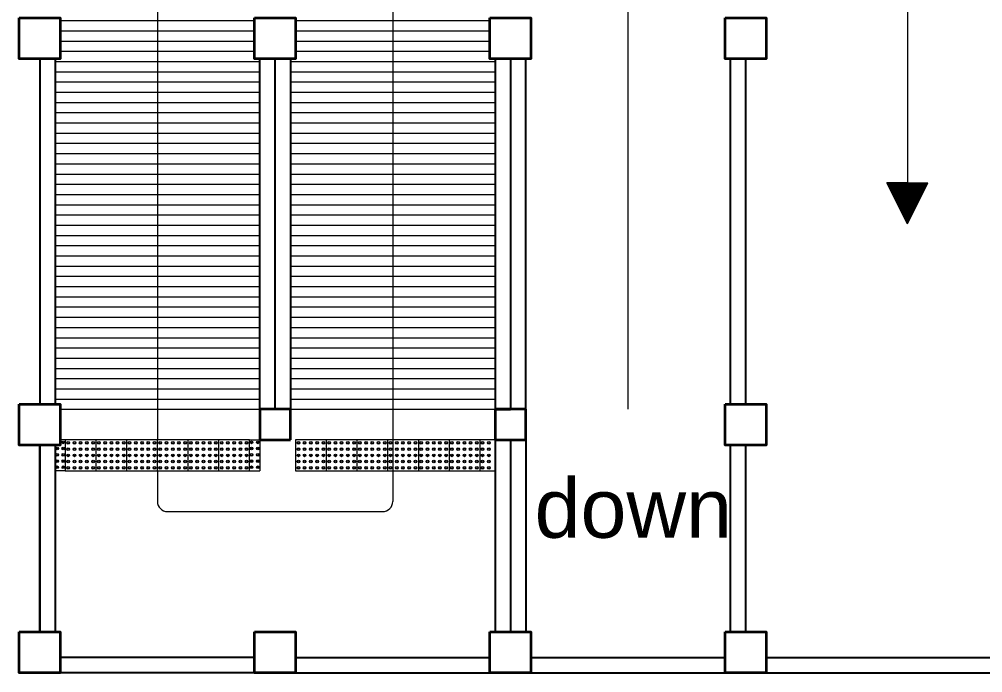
# Model space of a CAD drawing. Header units: millimetres. Extents: x 103 to 228, y 86 to 129.
# Drawn here: x 170.76 to 180.18, y 98.51 to 104.9 of the extents above; entities that cross this region are included whole.
import ezdxf

# ---------------------------------------------------------------- set-up
doc = ezdxf.new("R2010")
doc.units = ezdxf.units.MM
doc.styles.add('SWISSLT175', font='swissl.ttf', dxfattribs={"height": 0.175})

msp = doc.modelspace()

# ---------------------------------------------------------------- linework, layer by layer
at = {"color": 8, "lineweight": 9}
for p, q in [((172.1136, 113.9847), (172.1136, 100.7847)), ((176.7136, 101.0847), (176.7136, 113.9847)), ((174.4136, 111.1689), (174.4136, 100.1847)), ((179.4433, 110.6162), (179.4433, 103.2984)), ((171.1636, 104.8847), (173.0636, 104.8847)), ((173.4636, 104.8847), (175.3636, 104.8847)), ((171.1636, 104.7847), (173.0636, 104.7847)), ((173.4636, 104.7847), (175.3636, 104.7847)), ((171.1636, 104.6847), (173.0636, 104.6847)), ((173.4636, 104.6847), (175.3636, 104.6847)), ((171.1636, 104.5847), (173.0636, 104.5847)), ((173.4636, 104.5847), (175.3636, 104.5847)), ((171.1136, 104.4847), (173.1136, 104.4847)), ((173.4136, 104.4847), (175.4136, 104.4847)), ((171.1136, 104.3847), (173.1136, 104.3847)), ((173.4136, 104.3847), (175.4136, 104.3847)), ((171.1136, 104.2847), (173.1136, 104.2847)), ((173.4136, 104.2847), (175.4136, 104.2847)), ((171.1136, 104.1847), (173.1136, 104.1847)), ((173.4136, 104.1847), (175.4136, 104.1847)), ((171.1136, 104.0847), (173.1136, 104.0847)), ((173.4136, 104.0847), (175.4136, 104.0847)), ((171.1136, 103.9847), (173.1136, 103.9847)), ((173.4136, 103.9847), (175.4136, 103.9847)), ((171.1136, 103.8847), (173.1136, 103.8847)), ((173.4136, 103.8847), (175.4136, 103.8847)), ((171.1136, 103.7847), (173.1136, 103.7847)), ((173.4136, 103.7847), (175.4136, 103.7847)), ((171.1136, 103.6847), (173.1136, 103.6847)), ((173.4136, 103.6847), (175.4136, 103.6847)), ((171.1136, 103.5847), (173.1136, 103.5847)), ((173.4136, 103.5847), (175.4136, 103.5847)), ((171.1136, 103.4847), (173.1136, 103.4847)), ((173.4136, 103.4847), (175.4136, 103.4847)), ((171.1136, 103.3847), (173.1136, 103.3847)), ((173.4136, 103.3847), (175.4136, 103.3847)), ((179.4433, 103.2984), (179.2433, 103.2984)), ((179.4433, 102.8984), (179.2433, 103.2984)), ((179.4433, 103.2984), (179.6433, 103.2984)), ((179.4433, 102.8984), (179.6433, 103.2984)), ((171.1136, 103.2847), (173.1136, 103.2847)), ((173.4136, 103.2847), (175.4136, 103.2847)), ((179.4433, 103.2884), (179.2483, 103.2884)), ((179.4433, 103.2784), (179.2533, 103.2784)), ((179.4433, 103.2684), (179.2583, 103.2684)), ((179.4433, 103.2584), (179.2633, 103.2584)), ((179.4433, 103.2484), (179.2683, 103.2484)), ((179.4433, 103.2384), (179.2733, 103.2384)), ((179.4433, 103.2284), (179.2783, 103.2284)), ((179.4433, 103.2184), (179.2833, 103.2184)), ((179.4433, 103.2084), (179.2883, 103.2084)), ((179.4433, 103.2084), (179.2883, 103.2084)), ((179.4433, 103.1984), (179.2933, 103.1984)), ((179.4433, 103.2884), (179.6383, 103.2884)), ((179.4433, 103.2784), (179.6333, 103.2784)), ((179.6283, 103.2684), (179.4433, 103.2684)), ((179.6233, 103.2584), (179.4433, 103.2584)), ((179.6183, 103.2484), (179.4433, 103.2484)), ((179.6133, 103.2384), (179.4433, 103.2384)), ((179.6083, 103.2284), (179.4433, 103.2284)), ((179.6033, 103.2184), (179.4433, 103.2184)), ((179.5983, 103.2084), (179.4433, 103.2084)), ((179.5983, 103.2084), (179.4433, 103.2084)), ((179.5933, 103.1984), (179.4433, 103.1984)), ((171.1136, 103.1847), (173.1136, 103.1847)), ((173.4136, 103.1847), (175.4136, 103.1847)), ((179.4433, 103.1884), (179.2983, 103.1884)), ((179.4433, 103.1784), (179.3033, 103.1784)), ((179.4433, 103.1684), (179.3083, 103.1684)), ((179.4433, 103.1584), (179.3133, 103.1584)), ((179.4433, 103.1484), (179.3183, 103.1484)), ((179.4433, 103.1384), (179.3233, 103.1384)), ((179.4433, 103.1284), (179.3283, 103.1284)), ((179.4433, 103.1184), (179.3333, 103.1184)), ((179.4433, 103.1084), (179.3383, 103.1084)), ((179.5883, 103.1884), (179.4433, 103.1884)), ((179.5833, 103.1784), (179.4433, 103.1784)), ((179.5783, 103.1684), (179.4433, 103.1684)), ((179.5733, 103.1584), (179.4433, 103.1584)), ((179.5683, 103.1484), (179.4433, 103.1484)), ((179.5633, 103.1384), (179.4433, 103.1384)), ((179.5583, 103.1284), (179.4433, 103.1284)), ((179.5533, 103.1184), (179.4433, 103.1184)), ((179.5483, 103.1084), (179.4433, 103.1084)), ((171.1136, 103.0847), (173.1136, 103.0847)), ((173.4136, 103.0847), (175.4136, 103.0847)), ((179.4433, 103.0984), (179.3433, 103.0984)), ((179.4433, 103.0884), (179.3483, 103.0884)), ((179.4433, 103.0784), (179.3533, 103.0784)), ((179.4433, 103.0684), (179.3583, 103.0684)), ((179.4433, 103.0584), (179.3633, 103.0584)), ((179.4433, 103.0484), (179.3683, 103.0484)), ((179.4433, 103.0384), (179.3733, 103.0384)), ((179.4433, 103.0284), (179.3783, 103.0284)), ((179.4433, 103.0184), (179.3833, 103.0184)), ((179.4433, 103.0084), (179.3883, 103.0084)), ((179.5433, 103.0984), (179.4433, 103.0984)), ((179.5383, 103.0884), (179.4433, 103.0884)), ((179.5333, 103.0784), (179.4433, 103.0784)), ((179.5283, 103.0684), (179.4433, 103.0684)), ((179.5233, 103.0584), (179.4433, 103.0584)), ((179.5183, 103.0484), (179.4433, 103.0484)), ((179.5133, 103.0384), (179.4433, 103.0384)), ((179.5083, 103.0284), (179.4433, 103.0284)), ((179.5033, 103.0184), (179.4433, 103.0184)), ((179.4983, 103.0084), (179.4433, 103.0084)), ((171.1136, 102.9847), (173.1136, 102.9847)), ((173.4136, 102.9847), (175.4136, 102.9847)), ((179.4433, 102.9984), (179.3933, 102.9984)), ((179.4433, 102.9884), (179.3983, 102.9884)), ((179.4433, 102.9784), (179.4033, 102.9784)), ((179.4433, 102.9684), (179.4083, 102.9684)), ((179.4433, 102.9584), (179.4133, 102.9584)), ((179.4433, 102.9484), (179.4183, 102.9484)), ((179.4433, 102.9384), (179.4233, 102.9384)), ((179.4433, 102.9284), (179.4283, 102.9284)), ((179.4433, 102.9184), (179.4333, 102.9184)), ((179.4933, 102.9984), (179.4433, 102.9984)), ((179.4883, 102.9884), (179.4433, 102.9884)), ((179.4833, 102.9784), (179.4433, 102.9784)), ((179.4783, 102.9684), (179.4433, 102.9684)), ((179.4733, 102.9584), (179.4433, 102.9584)), ((179.4683, 102.9484), (179.4433, 102.9484)), ((179.4633, 102.9384), (179.4433, 102.9384)), ((179.4583, 102.9284), (179.4433, 102.9284)), ((179.4533, 102.9184), (179.4433, 102.9184)), ((171.1136, 102.8847), (173.1136, 102.8847)), ((173.4136, 102.8847), (175.4136, 102.8847)), ((179.4433, 102.9084), (179.4383, 102.9084)), ((179.4483, 102.9084), (179.4433, 102.9084)), ((171.1136, 102.7847), (173.1136, 102.7847)), ((173.4136, 102.7847), (175.4136, 102.7847)), ((171.1136, 102.6847), (173.1136, 102.6847)), ((173.4136, 102.6847), (175.4136, 102.6847)), ((171.1136, 102.5847), (173.1136, 102.5847)), ((173.4136, 102.5847), (175.4136, 102.5847)), ((171.1136, 102.4847), (173.1136, 102.4847)), ((173.4136, 102.4847), (175.4136, 102.4847)), ((171.1136, 102.3847), (173.1136, 102.3847)), ((173.4136, 102.3847), (175.4136, 102.3847)), ((171.1136, 102.2847), (173.1136, 102.2847)), ((173.4136, 102.2847), (175.4136, 102.2847)), ((171.1136, 102.1847), (173.1136, 102.1847)), ((173.4136, 102.1847), (175.4136, 102.1847)), ((171.1136, 102.0847), (173.1136, 102.0847)), ((173.4136, 102.0847), (175.4136, 102.0847)), ((171.1136, 101.9847), (173.1136, 101.9847)), ((173.4136, 101.9847), (175.4136, 101.9847)), ((171.1136, 101.8847), (173.1136, 101.8847)), ((173.4136, 101.8847), (175.4136, 101.8847)), ((171.1136, 101.7847), (173.1136, 101.7847)), ((173.4136, 101.7847), (175.4136, 101.7847)), ((171.1136, 101.6847), (173.1136, 101.6847)), ((173.4136, 101.6847), (175.4136, 101.6847)), ((171.1136, 101.5847), (173.1136, 101.5847)), ((173.4136, 101.5847), (175.4136, 101.5847)), ((171.1136, 101.4847), (173.1136, 101.4847)), ((173.4136, 101.4847), (175.4136, 101.4847)), ((171.1136, 101.3847), (173.1136, 101.3847)), ((173.4136, 101.3847), (175.4136, 101.3847)), ((171.1136, 101.2847), (173.1136, 101.2847)), ((173.4136, 101.2847), (175.4136, 101.2847)), ((171.1136, 101.1847), (173.1136, 101.1847)), ((173.4136, 101.1847), (175.4136, 101.1847)), ((171.1636, 101.0847), (173.1136, 101.0847)), ((173.4136, 101.0847), (175.4136, 101.0847)), ((171.2136, 100.7847), (171.1636, 100.7847)), ((171.5136, 100.7847), (171.2136, 100.7847)), ((171.2136, 100.7847), (171.2136, 100.4847)), ((171.5136, 100.4847), (171.5136, 100.7847)), ((171.8136, 100.7847), (171.5136, 100.7847)), ((171.8136, 100.4847), (171.8136, 100.7847)), ((172.1136, 100.7847), (171.8136, 100.7847)), ((172.1136, 100.4847), (172.1136, 100.7847)), ((172.4136, 100.7847), (172.1136, 100.7847)), ((172.4136, 100.4847), (172.4136, 100.7847)), ((172.7136, 100.7847), (172.4136, 100.7847)), ((172.7136, 100.4847), (172.7136, 100.7847)), ((173.0136, 100.7847), (172.7136, 100.7847)), ((173.0136, 100.4847), (173.0136, 100.7847)), ((173.0136, 100.7847), (173.1136, 100.7847)), ((173.1136, 100.7847), (173.1136, 100.4847)), ((173.7636, 100.7847), (173.4636, 100.7847)), ((173.4636, 100.7847), (173.4636, 100.4847)), ((174.0636, 100.7847), (173.7636, 100.7847)), ((173.7636, 100.7847), (173.7636, 100.4847)), ((174.3636, 100.7847), (174.0636, 100.7847)), ((174.0636, 100.7847), (174.0636, 100.4847)), ((174.6636, 100.7847), (174.3636, 100.7847)), ((174.3636, 100.7847), (174.3636, 100.4847)), ((174.9636, 100.7847), (174.6636, 100.7847)), ((174.6636, 100.7847), (174.6636, 100.4847)), ((175.2636, 100.7847), (174.9636, 100.7847)), ((174.9636, 100.7847), (174.9636, 100.4847)), ((175.5636, 100.7847), (175.2636, 100.7847)), ((175.2636, 100.7847), (175.2636, 100.4847)), ((171.2136, 100.4847), (171.1136, 100.4847)), ((171.2136, 100.4847), (171.5136, 100.4847)), ((171.5136, 100.4847), (171.8136, 100.4847)), ((171.8136, 100.4847), (172.1136, 100.4847)), ((172.1136, 100.4847), (172.4136, 100.4847)), ((172.1136, 100.4847), (172.1136, 100.1847)), ((172.4136, 100.4847), (172.7136, 100.4847)), ((172.7136, 100.4847), (173.0136, 100.4847)), ((173.0136, 100.4847), (173.1136, 100.4847)), ((173.4636, 100.4847), (173.7636, 100.4847)), ((173.7636, 100.4847), (174.0636, 100.4847)), ((174.0636, 100.4847), (174.3636, 100.4847)), ((174.3636, 100.4847), (174.6636, 100.4847)), ((174.6636, 100.4847), (174.9636, 100.4847)), ((174.9636, 100.4847), (175.2636, 100.4847)), ((175.2636, 100.4847), (175.4136, 100.4847)), ((172.2136, 100.0847), (174.3136, 100.0847))]:
    msp.add_line(p, q, dxfattribs=at)
at = {"color": 8, "lineweight": 25}
for p, q in [((170.9636, 104.5097), (170.9636, 101.1347)), ((171.1136, 104.5097), (171.1136, 101.1347)), ((173.1136, 101.0847), (173.1136, 104.5097)), ((173.2636, 101.0847), (173.2636, 104.5097)), ((173.4136, 104.5097), (173.4136, 101.0847)), ((175.4136, 104.5097), (175.4136, 101.0847)), ((175.5636, 104.5097), (175.5636, 101.0847)), ((175.7136, 101.0847), (175.7136, 104.5097)), ((177.7136, 101.1347), (177.7136, 104.5097)), ((177.8636, 101.1347), (177.8636, 104.5097)), ((175.4136, 101.0847), (175.4136, 98.9097)), ((175.7136, 101.0847), (175.7136, 98.9097)), ((175.5636, 100.7847), (175.5636, 98.9097)), ((170.9636, 98.9097), (170.9636, 100.7347)), ((170.9636, 100.7347), (170.9636, 98.9097)), ((171.1136, 100.7347), (171.1136, 98.9097)), ((177.7136, 98.9097), (177.7136, 100.7347)), ((177.8636, 98.9097), (177.8636, 100.7347)), ((173.0636, 98.6597), (171.1636, 98.6597)), ((173.4636, 98.6597), (175.3636, 98.6597)), ((175.7636, 98.6597), (177.6636, 98.6597)), ((178.0636, 98.6597), (181.0636, 98.6597)), ((173.0636, 98.5097), (171.1636, 98.5097)), ((173.4636, 98.5097), (177.6636, 98.5097)), ((178.0636, 98.5097), (181.0636, 98.5097))]:
    msp.add_line(p, q, dxfattribs=at)
at = {"color": 8, "lineweight": 35}
for p, q in [((173.1136, 101.0847), (173.1136, 100.7847)), ((173.4136, 101.0847), (173.1136, 101.0847)), ((173.1136, 101.0847), (173.1136, 100.7847)), ((173.4136, 100.7847), (173.4136, 101.0847)), ((173.4136, 100.7847), (173.4136, 101.0847)), ((175.4136, 101.0847), (175.5636, 101.0847)), ((175.4136, 101.0847), (175.4136, 100.7847)), ((175.7136, 101.0847), (175.4136, 101.0847)), ((175.4136, 101.0847), (175.4136, 100.7847)), ((175.7136, 100.7847), (175.7136, 101.0847)), ((175.7136, 100.7847), (175.7136, 101.0847)), ((173.1136, 100.7847), (173.4136, 100.7847)), ((175.4136, 100.7847), (175.7136, 100.7847)), ((175.4136, 100.7847), (175.7136, 100.7847))]:
    msp.add_line(p, q, dxfattribs=at)
for points in [[(170.7636, 104.9097), (171.1636, 104.9097), (171.1636, 104.5097), (170.7636, 104.5097)], [(173.0636, 104.9097), (173.4636, 104.9097), (173.4636, 104.5097), (173.0636, 104.5097)], [(175.3636, 104.9097), (175.7636, 104.9097), (175.7636, 104.5097), (175.3636, 104.5097)], [(177.6636, 104.9097), (178.0636, 104.9097), (178.0636, 104.5097), (177.6636, 104.5097)], [(170.7636, 101.1347), (171.1636, 101.1347), (171.1636, 100.7347), (170.7636, 100.7347)], [(177.6636, 101.1347), (178.0636, 101.1347), (178.0636, 100.7347), (177.6636, 100.7347)], [(170.7636, 98.9097), (171.1636, 98.9097), (171.1636, 98.5097), (170.7636, 98.5097)], [(173.0636, 98.9097), (173.4636, 98.9097), (173.4636, 98.5097), (173.0636, 98.5097)], [(175.3636, 98.9097), (175.7636, 98.9097), (175.7636, 98.5097), (175.3636, 98.5097)], [(177.6636, 98.9097), (178.0636, 98.9097), (178.0636, 98.5097), (177.6636, 98.5097)]]:
    msp.add_lwpolyline(points, close=True, dxfattribs=at)
at = {"color": 8, "lineweight": 9}
for centre, radius in [((171.1941, 100.7617), 0.013), ((171.1941, 100.7617), 0.009), ((171.2416, 100.7567), 0.013), ((171.2416, 100.7567), 0.009), ((171.3026, 100.7567), 0.013), ((171.3026, 100.7567), 0.009), ((171.3636, 100.7567), 0.013), ((171.3636, 100.7567), 0.009), ((171.4246, 100.7567), 0.013), ((171.4246, 100.7567), 0.009), ((171.4856, 100.7567), 0.013), ((171.4856, 100.7567), 0.009), ((171.5416, 100.7567), 0.013), ((171.5416, 100.7567), 0.009), ((171.6026, 100.7567), 0.013), ((171.6026, 100.7567), 0.009), ((171.6636, 100.7567), 0.013), ((171.6636, 100.7567), 0.009), ((171.7246, 100.7567), 0.013), ((171.7246, 100.7567), 0.009), ((171.7856, 100.7567), 0.013), ((171.7856, 100.7567), 0.009), ((171.8416, 100.7567), 0.013), ((171.8416, 100.7567), 0.009), ((171.9026, 100.7567), 0.013), ((171.9026, 100.7567), 0.009), ((171.9636, 100.7567), 0.013), ((171.9636, 100.7567), 0.009), ((172.0246, 100.7567), 0.013), ((172.0246, 100.7567), 0.009), ((172.0856, 100.7567), 0.013), ((172.0856, 100.7567), 0.009), ((172.1416, 100.7567), 0.013), ((172.1416, 100.7567), 0.009), ((172.2026, 100.7567), 0.013), ((172.2026, 100.7567), 0.009), ((172.2636, 100.7567), 0.013), ((172.2636, 100.7567), 0.009), ((172.3246, 100.7567), 0.013), ((172.3246, 100.7567), 0.009), ((172.3856, 100.7567), 0.013), ((172.3856, 100.7567), 0.009), ((172.4416, 100.7567), 0.013), ((172.4416, 100.7567), 0.009), ((172.5026, 100.7567), 0.013), ((172.5026, 100.7567), 0.009), ((172.5636, 100.7567), 0.013), ((172.5636, 100.7567), 0.009), ((172.6246, 100.7567), 0.013), ((172.6246, 100.7567), 0.009), ((172.6856, 100.7567), 0.013), ((172.6856, 100.7567), 0.009), ((172.7416, 100.7567), 0.013), ((172.7416, 100.7567), 0.009), ((172.8026, 100.7567), 0.013), ((172.8026, 100.7567), 0.009), ((172.8636, 100.7567), 0.013), ((172.8636, 100.7567), 0.009), ((172.9246, 100.7567), 0.013), ((172.9246, 100.7567), 0.009), ((172.9856, 100.7567), 0.013), ((172.9856, 100.7567), 0.009), ((173.0331, 100.7617), 0.013), ((173.0331, 100.7617), 0.009), ((173.0941, 100.7617), 0.013), ((173.0941, 100.7617), 0.009), ((173.4916, 100.7567), 0.013), ((173.4916, 100.7567), 0.009), ((173.5526, 100.7567), 0.013), ((173.5526, 100.7567), 0.009), ((173.6136, 100.7567), 0.013), ((173.6136, 100.7567), 0.009), ((173.6746, 100.7567), 0.013), ((173.6746, 100.7567), 0.009), ((173.7356, 100.7567), 0.013), ((173.7356, 100.7567), 0.009), ((173.7916, 100.7567), 0.013), ((173.7916, 100.7567), 0.009), ((173.8526, 100.7567), 0.013), ((173.8526, 100.7567), 0.009), ((173.9136, 100.7567), 0.013), ((173.9136, 100.7567), 0.009), ((173.9746, 100.7567), 0.013), ((173.9746, 100.7567), 0.009), ((174.0356, 100.7567), 0.013), ((174.0356, 100.7567), 0.009), ((174.0916, 100.7567), 0.013), ((174.0916, 100.7567), 0.009), ((174.1526, 100.7567), 0.013), ((174.1526, 100.7567), 0.009), ((174.2136, 100.7567), 0.013), ((174.2136, 100.7567), 0.009), ((174.2746, 100.7567), 0.013), ((174.2746, 100.7567), 0.009), ((174.3356, 100.7567), 0.013), ((174.3356, 100.7567), 0.009), ((174.3916, 100.7567), 0.013), ((174.3916, 100.7567), 0.009), ((174.4526, 100.7567), 0.013), ((174.4526, 100.7567), 0.009), ((174.5136, 100.7567), 0.013), ((174.5136, 100.7567), 0.009), ((174.5746, 100.7567), 0.013), ((174.5746, 100.7567), 0.009), ((174.6356, 100.7567), 0.013), ((174.6356, 100.7567), 0.009), ((174.6916, 100.7567), 0.013), ((174.6916, 100.7567), 0.009), ((174.7526, 100.7567), 0.013), ((174.7526, 100.7567), 0.009), ((174.8136, 100.7567), 0.013), ((174.8136, 100.7567), 0.009), ((174.8746, 100.7567), 0.013), ((174.8746, 100.7567), 0.009), ((174.9356, 100.7567), 0.013), ((174.9356, 100.7567), 0.009), ((174.9916, 100.7567), 0.013), ((174.9916, 100.7567), 0.009), ((175.0526, 100.7567), 0.013), ((175.0526, 100.7567), 0.009), ((175.1136, 100.7567), 0.013), ((175.1136, 100.7567), 0.009), ((175.1746, 100.7567), 0.013), ((175.1746, 100.7567), 0.009), ((175.2356, 100.7567), 0.013), ((175.2356, 100.7567), 0.009), ((175.2916, 100.7567), 0.013), ((175.2916, 100.7567), 0.009), ((175.3526, 100.7567), 0.013), ((175.3526, 100.7567), 0.009), ((171.1331, 100.7007), 0.013), ((171.1331, 100.7007), 0.009), ((171.1941, 100.7007), 0.013), ((171.1941, 100.7007), 0.009), ((171.2416, 100.6957), 0.013), ((171.2416, 100.6957), 0.009), ((171.3026, 100.6957), 0.013), ((171.3026, 100.6957), 0.009), ((171.3636, 100.6957), 0.013), ((171.3636, 100.6957), 0.009), ((171.4246, 100.6957), 0.013), ((171.4246, 100.6957), 0.009), ((171.4856, 100.6957), 0.013), ((171.4856, 100.6957), 0.009), ((171.5416, 100.6957), 0.013), ((171.5416, 100.6957), 0.009), ((171.6026, 100.6957), 0.013), ((171.6026, 100.6957), 0.009), ((171.6636, 100.6957), 0.013), ((171.6636, 100.6957), 0.009), ((171.7246, 100.6957), 0.013), ((171.7246, 100.6957), 0.009), ((171.7856, 100.6957), 0.013), ((171.7856, 100.6957), 0.009), ((171.8416, 100.6957), 0.013), ((171.8416, 100.6957), 0.009), ((171.9026, 100.6957), 0.013), ((171.9026, 100.6957), 0.009), ((171.9636, 100.6957), 0.013), ((171.9636, 100.6957), 0.009), ((172.0246, 100.6957), 0.013), ((172.0246, 100.6957), 0.009), ((172.0856, 100.6957), 0.013), ((172.0856, 100.6957), 0.009), ((172.1416, 100.6957), 0.013), ((172.1416, 100.6957), 0.009), ((172.2026, 100.6957), 0.013), ((172.2026, 100.6957), 0.009), ((172.2636, 100.6957), 0.013), ((172.2636, 100.6957), 0.009), ((172.3246, 100.6957), 0.013), ((172.3246, 100.6957), 0.009), ((172.3856, 100.6957), 0.013), ((172.3856, 100.6957), 0.009), ((172.4416, 100.6957), 0.013), ((172.4416, 100.6957), 0.009), ((172.5026, 100.6957), 0.013), ((172.5026, 100.6957), 0.009), ((172.5636, 100.6957), 0.013), ((172.5636, 100.6957), 0.009), ((172.6246, 100.6957), 0.013), ((172.6246, 100.6957), 0.009), ((172.6856, 100.6957), 0.013), ((172.6856, 100.6957), 0.009), ((172.7416, 100.6957), 0.013), ((172.7416, 100.6957), 0.009), ((172.8026, 100.6957), 0.013), ((172.8026, 100.6957), 0.009), ((172.8636, 100.6957), 0.013), ((172.8636, 100.6957), 0.009), ((172.9246, 100.6957), 0.013), ((172.9246, 100.6957), 0.009), ((172.9856, 100.6957), 0.013), ((172.9856, 100.6957), 0.009), ((173.0331, 100.7007), 0.013), ((173.0331, 100.7007), 0.009), ((173.0941, 100.7007), 0.013), ((173.0941, 100.7007), 0.009), ((173.4916, 100.6957), 0.013), ((173.4916, 100.6957), 0.009), ((173.5526, 100.6957), 0.013), ((173.5526, 100.6957), 0.009), ((173.6136, 100.6957), 0.013), ((173.6136, 100.6957), 0.009), ((173.6746, 100.6957), 0.013), ((173.6746, 100.6957), 0.009), ((173.7356, 100.6957), 0.013), ((173.7356, 100.6957), 0.009), ((173.7916, 100.6957), 0.013), ((173.7916, 100.6957), 0.009), ((173.8526, 100.6957), 0.013), ((173.8526, 100.6957), 0.009), ((173.9136, 100.6957), 0.013), ((173.9136, 100.6957), 0.009), ((173.9746, 100.6957), 0.013), ((173.9746, 100.6957), 0.009), ((174.0356, 100.6957), 0.013), ((174.0356, 100.6957), 0.009), ((174.0916, 100.6957), 0.013), ((174.0916, 100.6957), 0.009), ((174.1526, 100.6957), 0.013), ((174.1526, 100.6957), 0.009), ((174.2136, 100.6957), 0.013), ((174.2136, 100.6957), 0.009), ((174.2746, 100.6957), 0.013), ((174.2746, 100.6957), 0.009), ((174.3356, 100.6957), 0.013), ((174.3356, 100.6957), 0.009), ((174.3916, 100.6957), 0.013), ((174.3916, 100.6957), 0.009), ((174.4526, 100.6957), 0.013), ((174.4526, 100.6957), 0.009), ((174.5136, 100.6957), 0.013), ((174.5136, 100.6957), 0.009), ((174.5746, 100.6957), 0.013), ((174.5746, 100.6957), 0.009), ((174.6356, 100.6957), 0.013), ((174.6356, 100.6957), 0.009), ((174.6916, 100.6957), 0.013), ((174.6916, 100.6957), 0.009), ((174.7526, 100.6957), 0.013), ((174.7526, 100.6957), 0.009), ((174.8136, 100.6957), 0.013), ((174.8136, 100.6957), 0.009), ((174.8746, 100.6957), 0.013), ((174.8746, 100.6957), 0.009), ((174.9356, 100.6957), 0.013), ((174.9356, 100.6957), 0.009), ((174.9916, 100.6957), 0.013), ((174.9916, 100.6957), 0.009), ((175.0526, 100.6957), 0.013), ((175.0526, 100.6957), 0.009), ((175.1136, 100.6957), 0.013), ((175.1136, 100.6957), 0.009), ((175.1746, 100.6957), 0.013), ((175.1746, 100.6957), 0.009), ((175.2356, 100.6957), 0.013), ((175.2356, 100.6957), 0.009), ((175.2916, 100.6957), 0.013), ((175.2916, 100.6957), 0.009), ((175.3526, 100.6957), 0.013), ((175.3526, 100.6957), 0.009), ((171.1331, 100.6397), 0.013), ((171.1331, 100.5787), 0.013), ((171.1331, 100.6397), 0.009), ((171.1331, 100.5787), 0.009), ((171.1941, 100.6397), 0.013), ((171.1941, 100.5787), 0.013), ((171.1941, 100.6397), 0.009), ((171.1941, 100.5787), 0.009), ((171.2416, 100.6347), 0.013), ((171.2416, 100.5737), 0.013), ((171.2416, 100.6347), 0.009), ((171.2416, 100.5737), 0.009), ((171.3026, 100.6347), 0.013), ((171.3026, 100.5737), 0.013), ((171.3026, 100.6347), 0.009), ((171.3026, 100.5737), 0.009), ((171.3636, 100.6347), 0.013), ((171.3636, 100.5737), 0.013), ((171.3636, 100.6347), 0.009), ((171.3636, 100.5737), 0.009), ((171.4246, 100.6347), 0.013), ((171.4246, 100.5737), 0.013), ((171.4246, 100.6347), 0.009), ((171.4246, 100.5737), 0.009), ((171.4856, 100.6347), 0.013), ((171.4856, 100.5737), 0.013), ((171.4856, 100.6347), 0.009), ((171.4856, 100.5737), 0.009), ((171.5416, 100.6347), 0.013), ((171.5416, 100.5737), 0.013), ((171.5416, 100.6347), 0.009), ((171.5416, 100.5737), 0.009), ((171.6026, 100.6347), 0.013), ((171.6026, 100.5737), 0.013), ((171.6026, 100.6347), 0.009), ((171.6026, 100.5737), 0.009), ((171.6636, 100.6347), 0.013), ((171.6636, 100.5737), 0.013), ((171.6636, 100.6347), 0.009), ((171.6636, 100.5737), 0.009), ((171.7246, 100.6347), 0.013), ((171.7246, 100.5737), 0.013), ((171.7246, 100.6347), 0.009), ((171.7246, 100.5737), 0.009), ((171.7856, 100.6347), 0.013), ((171.7856, 100.5737), 0.013), ((171.7856, 100.6347), 0.009), ((171.7856, 100.5737), 0.009), ((171.8416, 100.6347), 0.013), ((171.8416, 100.5737), 0.013), ((171.8416, 100.6347), 0.009), ((171.8416, 100.5737), 0.009), ((171.9026, 100.6347), 0.013), ((171.9026, 100.5737), 0.013), ((171.9026, 100.6347), 0.009), ((171.9026, 100.5737), 0.009), ((171.9636, 100.6347), 0.013), ((171.9636, 100.5737), 0.013), ((171.9636, 100.6347), 0.009), ((171.9636, 100.5737), 0.009), ((172.0246, 100.6347), 0.013), ((172.0246, 100.5737), 0.013), ((172.0246, 100.6347), 0.009), ((172.0246, 100.5737), 0.009), ((172.0856, 100.6347), 0.013), ((172.0856, 100.5737), 0.013), ((172.0856, 100.6347), 0.009), ((172.0856, 100.5737), 0.009), ((172.1416, 100.6347), 0.013), ((172.1416, 100.5737), 0.013), ((172.1416, 100.6347), 0.009), ((172.1416, 100.5737), 0.009), ((172.2026, 100.6347), 0.013), ((172.2026, 100.5737), 0.013), ((172.2026, 100.6347), 0.009), ((172.2026, 100.5737), 0.009), ((172.2636, 100.6347), 0.013), ((172.2636, 100.5737), 0.013), ((172.2636, 100.6347), 0.009), ((172.2636, 100.5737), 0.009), ((172.3246, 100.6347), 0.013), ((172.3246, 100.5737), 0.013), ((172.3246, 100.6347), 0.009), ((172.3246, 100.5737), 0.009), ((172.3856, 100.6347), 0.013), ((172.3856, 100.5737), 0.013), ((172.3856, 100.6347), 0.009), ((172.3856, 100.5737), 0.009), ((172.4416, 100.6347), 0.013), ((172.4416, 100.5737), 0.013), ((172.4416, 100.6347), 0.009), ((172.4416, 100.5737), 0.009), ((172.5026, 100.6347), 0.013), ((172.5026, 100.5737), 0.013), ((172.5026, 100.6347), 0.009), ((172.5026, 100.5737), 0.009), ((172.5636, 100.6347), 0.013), ((172.5636, 100.5737), 0.013), ((172.5636, 100.6347), 0.009), ((172.5636, 100.5737), 0.009), ((172.6246, 100.6347), 0.013), ((172.6246, 100.5737), 0.013), ((172.6246, 100.6347), 0.009), ((172.6246, 100.5737), 0.009), ((172.6856, 100.6347), 0.013), ((172.6856, 100.5737), 0.013), ((172.6856, 100.6347), 0.009), ((172.6856, 100.5737), 0.009), ((172.7416, 100.6347), 0.013), ((172.7416, 100.5737), 0.013), ((172.7416, 100.6347), 0.009), ((172.7416, 100.5737), 0.009), ((172.8026, 100.6347), 0.013), ((172.8026, 100.5737), 0.013), ((172.8026, 100.6347), 0.009), ((172.8026, 100.5737), 0.009), ((172.8636, 100.6347), 0.013), ((172.8636, 100.5737), 0.013), ((172.8636, 100.6347), 0.009), ((172.8636, 100.5737), 0.009), ((172.9246, 100.6347), 0.013), ((172.9246, 100.5737), 0.013), ((172.9246, 100.6347), 0.009), ((172.9246, 100.5737), 0.009), ((172.9856, 100.6347), 0.013), ((172.9856, 100.5737), 0.013), ((172.9856, 100.6347), 0.009), ((172.9856, 100.5737), 0.009), ((173.0331, 100.6397), 0.013), ((173.0331, 100.5787), 0.013), ((173.0331, 100.6397), 0.009), ((173.0331, 100.5787), 0.009), ((173.0941, 100.6397), 0.013), ((173.0941, 100.5787), 0.013), ((173.0941, 100.6397), 0.009), ((173.0941, 100.5787), 0.009), ((173.4916, 100.6347), 0.013), ((173.4916, 100.5737), 0.013), ((173.4916, 100.6347), 0.009), ((173.4916, 100.5737), 0.009), ((173.5526, 100.6347), 0.013), ((173.5526, 100.5737), 0.013), ((173.5526, 100.6347), 0.009), ((173.5526, 100.5737), 0.009), ((173.6136, 100.6347), 0.013), ((173.6136, 100.5737), 0.013), ((173.6136, 100.6347), 0.009), ((173.6136, 100.5737), 0.009), ((173.6746, 100.6347), 0.013), ((173.6746, 100.5737), 0.013), ((173.6746, 100.6347), 0.009), ((173.6746, 100.5737), 0.009), ((173.7356, 100.6347), 0.013), ((173.7356, 100.5737), 0.013), ((173.7356, 100.6347), 0.009), ((173.7356, 100.5737), 0.009), ((173.7916, 100.6347), 0.013), ((173.7916, 100.5737), 0.013), ((173.7916, 100.6347), 0.009), ((173.7916, 100.5737), 0.009), ((173.8526, 100.6347), 0.013), ((173.8526, 100.5737), 0.013), ((173.8526, 100.6347), 0.009), ((173.8526, 100.5737), 0.009), ((173.9136, 100.6347), 0.013), ((173.9136, 100.5737), 0.013), ((173.9136, 100.6347), 0.009), ((173.9136, 100.5737), 0.009), ((173.9746, 100.6347), 0.013), ((173.9746, 100.5737), 0.013), ((173.9746, 100.6347), 0.009), ((173.9746, 100.5737), 0.009), ((174.0356, 100.6347), 0.013), ((174.0356, 100.5737), 0.013), ((174.0356, 100.6347), 0.009), ((174.0356, 100.5737), 0.009), ((174.0916, 100.6347), 0.013), ((174.0916, 100.5737), 0.013), ((174.0916, 100.6347), 0.009), ((174.0916, 100.5737), 0.009), ((174.1526, 100.6347), 0.013), ((174.1526, 100.5737), 0.013), ((174.1526, 100.6347), 0.009), ((174.1526, 100.5737), 0.009), ((174.2136, 100.6347), 0.013), ((174.2136, 100.5737), 0.013), ((174.2136, 100.6347), 0.009), ((174.2136, 100.5737), 0.009), ((174.2746, 100.6347), 0.013), ((174.2746, 100.5737), 0.013), ((174.2746, 100.6347), 0.009), ((174.2746, 100.5737), 0.009), ((174.3356, 100.6347), 0.013), ((174.3356, 100.5737), 0.013), ((174.3356, 100.6347), 0.009), ((174.3356, 100.5737), 0.009), ((174.3916, 100.6347), 0.013), ((174.3916, 100.5737), 0.013), ((174.3916, 100.6347), 0.009), ((174.3916, 100.5737), 0.009), ((174.4526, 100.6347), 0.013), ((174.4526, 100.5737), 0.013), ((174.4526, 100.6347), 0.009), ((174.4526, 100.5737), 0.009), ((174.5136, 100.6347), 0.013), ((174.5136, 100.5737), 0.013), ((174.5136, 100.6347), 0.009), ((174.5136, 100.5737), 0.009), ((174.5746, 100.6347), 0.013), ((174.5746, 100.5737), 0.013), ((174.5746, 100.6347), 0.009), ((174.5746, 100.5737), 0.009), ((174.6356, 100.6347), 0.013), ((174.6356, 100.5737), 0.013), ((174.6356, 100.6347), 0.009), ((174.6356, 100.5737), 0.009), ((174.6916, 100.6347), 0.013), ((174.6916, 100.5737), 0.013), ((174.6916, 100.6347), 0.009), ((174.6916, 100.5737), 0.009), ((174.7526, 100.6347), 0.013), ((174.7526, 100.5737), 0.013), ((174.7526, 100.6347), 0.009), ((174.7526, 100.5737), 0.009), ((174.8136, 100.6347), 0.013), ((174.8136, 100.5737), 0.013), ((174.8136, 100.6347), 0.009), ((174.8136, 100.5737), 0.009), ((174.8746, 100.6347), 0.013), ((174.8746, 100.5737), 0.013), ((174.8746, 100.6347), 0.009), ((174.8746, 100.5737), 0.009), ((174.9356, 100.6347), 0.013), ((174.9356, 100.5737), 0.013), ((174.9356, 100.6347), 0.009), ((174.9356, 100.5737), 0.009), ((174.9916, 100.6347), 0.013), ((174.9916, 100.5737), 0.013), ((174.9916, 100.6347), 0.009), ((174.9916, 100.5737), 0.009), ((175.0526, 100.6347), 0.013), ((175.0526, 100.5737), 0.013), ((175.0526, 100.6347), 0.009), ((175.0526, 100.5737), 0.009), ((175.1136, 100.6347), 0.013), ((175.1136, 100.5737), 0.013), ((175.1136, 100.6347), 0.009), ((175.1136, 100.5737), 0.009), ((175.1746, 100.6347), 0.013), ((175.1746, 100.5737), 0.013), ((175.1746, 100.6347), 0.009), ((175.1746, 100.5737), 0.009), ((175.2356, 100.6347), 0.013), ((175.2356, 100.5737), 0.013), ((175.2356, 100.6347), 0.009), ((175.2356, 100.5737), 0.009), ((175.2916, 100.6347), 0.013), ((175.2916, 100.5737), 0.013), ((175.2916, 100.6347), 0.009), ((175.2916, 100.5737), 0.009), ((175.3526, 100.6347), 0.013), ((175.3526, 100.5737), 0.013), ((175.3526, 100.6347), 0.009), ((175.3526, 100.5737), 0.009), ((171.1331, 100.5177), 0.013), ((171.1331, 100.5177), 0.009), ((171.1941, 100.5177), 0.013), ((171.1941, 100.5177), 0.009), ((171.2416, 100.5127), 0.013), ((171.2416, 100.5127), 0.009), ((171.3026, 100.5127), 0.013), ((171.3026, 100.5127), 0.009), ((171.3636, 100.5127), 0.013), ((171.3636, 100.5127), 0.009), ((171.4246, 100.5127), 0.013), ((171.4246, 100.5127), 0.009), ((171.4856, 100.5127), 0.013), ((171.4856, 100.5127), 0.009), ((171.5416, 100.5127), 0.013), ((171.5416, 100.5127), 0.009), ((171.6026, 100.5127), 0.013), ((171.6026, 100.5127), 0.009), ((171.6636, 100.5127), 0.013), ((171.6636, 100.5127), 0.009), ((171.7246, 100.5127), 0.013), ((171.7246, 100.5127), 0.009), ((171.7856, 100.5127), 0.013), ((171.7856, 100.5127), 0.009), ((171.8416, 100.5127), 0.013), ((171.8416, 100.5127), 0.009), ((171.9026, 100.5127), 0.013), ((171.9026, 100.5127), 0.009), ((171.9636, 100.5127), 0.013), ((171.9636, 100.5127), 0.009), ((172.0246, 100.5127), 0.013), ((172.0246, 100.5127), 0.009), ((172.0856, 100.5127), 0.013), ((172.0856, 100.5127), 0.009), ((172.1416, 100.5127), 0.013), ((172.1416, 100.5127), 0.009), ((172.2026, 100.5127), 0.013), ((172.2026, 100.5127), 0.009), ((172.2636, 100.5127), 0.013), ((172.2636, 100.5127), 0.009), ((172.3246, 100.5127), 0.013), ((172.3246, 100.5127), 0.009), ((172.3856, 100.5127), 0.013), ((172.3856, 100.5127), 0.009), ((172.4416, 100.5127), 0.013), ((172.4416, 100.5127), 0.009), ((172.5026, 100.5127), 0.013), ((172.5026, 100.5127), 0.009), ((172.5636, 100.5127), 0.013), ((172.5636, 100.5127), 0.009), ((172.6246, 100.5127), 0.013), ((172.6246, 100.5127), 0.009), ((172.6856, 100.5127), 0.013), ((172.6856, 100.5127), 0.009), ((172.7416, 100.5127), 0.013), ((172.7416, 100.5127), 0.009), ((172.8026, 100.5127), 0.013), ((172.8026, 100.5127), 0.009), ((172.8636, 100.5127), 0.013), ((172.8636, 100.5127), 0.009), ((172.9246, 100.5127), 0.013), ((172.9246, 100.5127), 0.009), ((172.9856, 100.5127), 0.013), ((172.9856, 100.5127), 0.009), ((173.0331, 100.5177), 0.013), ((173.0331, 100.5177), 0.009), ((173.0941, 100.5177), 0.013), ((173.0941, 100.5177), 0.009), ((173.4916, 100.5127), 0.013), ((173.4916, 100.5127), 0.009), ((173.5526, 100.5127), 0.013), ((173.5526, 100.5127), 0.009), ((173.6136, 100.5127), 0.013), ((173.6136, 100.5127), 0.009), ((173.6746, 100.5127), 0.013), ((173.6746, 100.5127), 0.009), ((173.7356, 100.5127), 0.013), ((173.7356, 100.5127), 0.009), ((173.7916, 100.5127), 0.013), ((173.7916, 100.5127), 0.009), ((173.8526, 100.5127), 0.013), ((173.8526, 100.5127), 0.009), ((173.9136, 100.5127), 0.013), ((173.9136, 100.5127), 0.009), ((173.9746, 100.5127), 0.013), ((173.9746, 100.5127), 0.009), ((174.0356, 100.5127), 0.013), ((174.0356, 100.5127), 0.009), ((174.0916, 100.5127), 0.013), ((174.0916, 100.5127), 0.009), ((174.1526, 100.5127), 0.013), ((174.1526, 100.5127), 0.009), ((174.2136, 100.5127), 0.013), ((174.2136, 100.5127), 0.009), ((174.2746, 100.5127), 0.013), ((174.2746, 100.5127), 0.009), ((174.3356, 100.5127), 0.013), ((174.3356, 100.5127), 0.009), ((174.3916, 100.5127), 0.013), ((174.3916, 100.5127), 0.009), ((174.4526, 100.5127), 0.013), ((174.4526, 100.5127), 0.009), ((174.5136, 100.5127), 0.013), ((174.5136, 100.5127), 0.009), ((174.5746, 100.5127), 0.013), ((174.5746, 100.5127), 0.009), ((174.6356, 100.5127), 0.013), ((174.6356, 100.5127), 0.009), ((174.6916, 100.5127), 0.013), ((174.6916, 100.5127), 0.009), ((174.7526, 100.5127), 0.013), ((174.7526, 100.5127), 0.009), ((174.8136, 100.5127), 0.013), ((174.8136, 100.5127), 0.009), ((174.8746, 100.5127), 0.013), ((174.8746, 100.5127), 0.009), ((174.9356, 100.5127), 0.013), ((174.9356, 100.5127), 0.009), ((174.9916, 100.5127), 0.013), ((174.9916, 100.5127), 0.009), ((175.0526, 100.5127), 0.013), ((175.0526, 100.5127), 0.009), ((175.1136, 100.5127), 0.013), ((175.1136, 100.5127), 0.009), ((175.1746, 100.5127), 0.013), ((175.1746, 100.5127), 0.009), ((175.2356, 100.5127), 0.013), ((175.2356, 100.5127), 0.009), ((175.2916, 100.5127), 0.013), ((175.2916, 100.5127), 0.009), ((175.3526, 100.5127), 0.013), ((175.3526, 100.5127), 0.009)]:
    msp.add_circle(centre, radius, dxfattribs=at)
for centre, start, end in [((172.2136, 100.1847), 180, 270), ((174.3136, 100.1847), 270, 0)]:
    msp.add_arc(centre, 0.1, start, end, dxfattribs=at)

# ---------------------------------------------------------------- texts
at = {"color": 8, "lineweight": -2, "ltscale": 0.4, "insert": (176.7644, 100.114), "char_height": 0.57785, "width": 0.904674, "attachment_point": 5, "line_spacing_factor": 0.9, "style": 'SWISSLT175'}
msp.add_mtext('down', dxfattribs=at)

doc.saveas('drawing.dxf')
